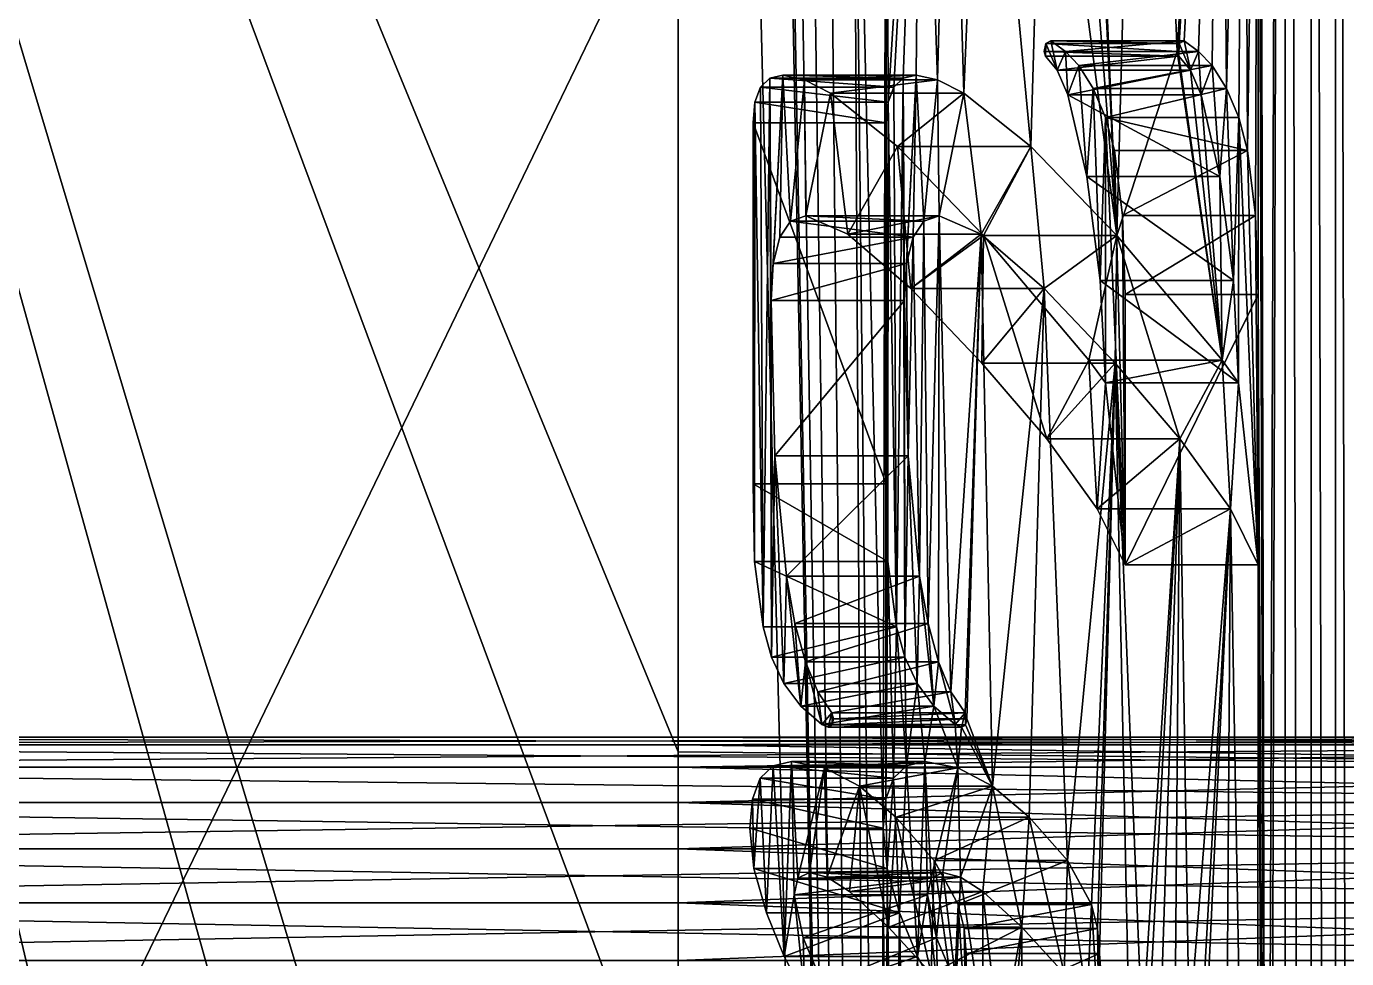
# Model space of a CAD drawing. Extents: x -32 to 32, y 0 to 66.2.
# Drawn here: x -14.38 to -5.51, y 38.14 to 44.4 of the extents above; entities that cross this region are included whole.
import ezdxf

# ---------------------------------------------------------------- set-up
doc = ezdxf.new("R2010")
doc.units = 0
doc.header["$MEASUREMENT"] = 0
doc.layers.add('STL2DXF', color=7, linetype='Continuous')

msp = doc.modelspace()

# ---------------------------------------------------------------- linework, layer by layer
at = {"layer": 'STL2DXF'}
for points in [[(-32, 0, 1), (0, 66.25, 1), (0, 0, 1)], [(0, 66.25, 1), (-32, 0, 1), (-32, 66.25, 1)], [(-21, 0, 20.125), (-10, 6.7224, 20.125), (-21, 66.25, 20.125)], [(-21, 66.25, 20.125), (-10, 6.7224, 20.125), (-10, 9.5276, 20.125)], [(-21, 66.25, 20.125), (-10, 9.5276, 20.125), (-10, 16.7224, 20.125)], [(-21, 66.25, 20.125), (-10, 16.7224, 20.125), (-10, 19.5276, 20.125)], [(-21, 66.25, 20.125), (-10, 19.5276, 20.125), (-10, 26.7224, 20.125)], [(-21, 66.25, 20.125), (-10, 26.7224, 20.125), (-10, 29.5276, 20.125)], [(-21, 66.25, 20.125), (-10, 29.5276, 20.125), (-10, 36.7224, 20.125)], [(-21, 66.25, 20.125), (-10, 36.7224, 20.125), (-10, 39.5276, 20.125)], [(-21, 66.25, 20.125), (-10, 39.5276, 20.125), (-10, 46.7224, 20.125)], [(-10, 0, 37.45), (-8.6315, 12.5972, 40.1869), (-10, 66.25, 37.45)], [(-10, 66.25, 37.45), (-8.6315, 12.5972, 40.1869), (-9.322, 49.4532, 38.8059)], [(-10, 66.25, 37.45), (-10, 48.125, 22.125), (-10, 0, 37.45)], [(-5.926, 66.0216, 45.598), (-6.1057, 54.7332, 45.2386), (-6.051, 30.9763, 45.348)], [(-5.926, 66.0216, 45.598), (-6.051, 30.9763, 45.348), (-6.0306, 30.8452, 45.3889)], [(-5.926, 66.0216, 45.598), (-6.0306, 30.8452, 45.3889), (-5.926, 0.2284, 45.598)], [(-5.926, 66.0216, 45.598), (-5.926, 0.2284, 45.598), (-5.75, 0.4019, 45.95)], [(-5.926, 66.0216, 45.598), (-5.75, 0.4019, 45.95), (-5.75, 65.8481, 45.95)], [(-5.75, 65.8481, 45.95), (-5.75, 0.4019, 45.95), (-5.5869, 0.6199, 46.2763)], [(-5.75, 65.8481, 45.95), (-5.5869, 0.6199, 46.2763), (-5.5869, 65.6301, 46.2763)], [(-5.5869, 65.6301, 46.2763), (-5.5869, 0.6199, 46.2763), (-5.4393, 0.8787, 46.5713)], [(-5.5869, 65.6301, 46.2763), (-5.4393, 0.8787, 46.5713), (-5.4393, 65.3713, 46.5713)], [(-6.1057, 53.7172, 45.2386), (-6.051, 30.9763, 45.348), (-6.1057, 54.7332, 45.2386)], [(-6.1057, 48.5172, 45.2386), (-6.051, 30.9763, 45.348), (-6.1057, 53.7172, 45.2386)], [(-6.8785, 49.6052, 43.6931), (-7.2076, 46.5012, 43.0348), (-7.0556, 42.9937, 43.3389)], [(-6.8785, 49.6052, 43.6931), (-7.0556, 42.9937, 43.3389), (-6.6495, 44.2292, 44.151)], [(-6.6495, 44.2292, 44.151), (-6.3615, 48.9692, 44.727), (-6.8785, 49.6052, 43.6931)], [(-9.322, 49.4532, 38.8059), (-8.6315, 12.5972, 40.1869), (-9.2997, 49.0552, 38.8506)], [(-9.2997, 49.0552, 38.8506), (-8.6315, 12.5972, 40.1869), (-9.2326, 48.6612, 38.9848)], [(-6.3615, 48.9692, 44.727), (-6.6495, 44.2292, 44.151), (-6.6379, 44.2832, 44.1743)], [(-6.3615, 48.9692, 44.727), (-6.6379, 44.2832, 44.1743), (-6.603, 44.3012, 44.244)], [(-6.3615, 48.9692, 44.727), (-6.603, 44.3012, 44.244), (-6.5064, 44.2292, 44.4372)], [(-6.3615, 48.9692, 44.727), (-6.5064, 44.2292, 44.4372), (-6.4152, 44.1352, 44.6197)], [(-6.3615, 48.9692, 44.727), (-6.4152, 44.1352, 44.6197), (-6.3203, 43.9812, 44.8093)], [(-6.3615, 48.9692, 44.727), (-6.3203, 43.9812, 44.8093), (-6.2009, 48.7202, 45.0481)], [(-9.2326, 48.6612, 38.9848), (-8.6315, 12.5972, 40.1869), (-9.1315, 48.3012, 39.1869)], [(-6.2009, 48.7202, 45.0481), (-6.3203, 43.9812, 44.8093), (-6.2363, 43.7852, 44.9775)], [(-6.2009, 48.7202, 45.0481), (-6.2363, 43.7852, 44.9775), (-6.1772, 43.5652, 45.0955)], [(-6.2009, 48.7202, 45.0481), (-6.1772, 43.5652, 45.0955), (-6.1057, 48.5172, 45.2386)], [(-6.1057, 48.5172, 45.2386), (-6.1772, 43.5652, 45.0955), (-6.1236, 43.1272, 45.2029)], [(-6.1057, 48.5172, 45.2386), (-6.1236, 43.1272, 45.2029), (-6.1057, 42.5972, 45.2386)], [(-6.1057, 42.5972, 45.2386), (-6.051, 30.9763, 45.348), (-6.1057, 48.5172, 45.2386)], [(-9.1315, 48.3012, 39.1869), (-8.6315, 12.5972, 40.1869), (-9.0001, 48.0052, 39.4499)], [(-10, 38.125, 22.125), (-10, 0, 37.45), (-10, 48.125, 22.125)], [(-10, 47.7368, 22.0739), (-10, 38.125, 22.125), (-10, 48.125, 22.125)], [(-9.0001, 48.0052, 39.4499), (-8.6315, 12.5972, 40.1869), (-8.8274, 47.7572, 39.7951)], [(-10, 47.375, 21.924), (-10, 38.5132, 22.0739), (-10, 47.7368, 22.0739)], [(-10, 47.7368, 22.0739), (-10, 38.5132, 22.0739), (-10, 38.125, 22.125)], [(-8.8274, 47.7572, 39.7951), (-8.6315, 12.5972, 40.1869), (-8.6387, 30.5732, 40.1726)], [(-8.8274, 47.7572, 39.7951), (-8.6244, 39.0132, 40.2012), (-8.6029, 47.5412, 40.2441)], [(-8.6244, 39.0132, 40.2012), (-8.8274, 47.7572, 39.7951), (-8.6387, 30.5732, 40.1726)], [(-8.6029, 47.5412, 40.2441), (-8.6244, 39.0132, 40.2012), (-8.6069, 39.2092, 40.2361)], [(-8.6029, 47.5412, 40.2441), (-8.6069, 39.2092, 40.2361), (-8.6029, 41.3252, 40.2441)], [(-8.6029, 47.5412, 40.2441), (-8.6029, 41.3252, 40.2441), (-8.6029, 43.7492, 40.2441)], [(-8.6029, 47.5412, 40.2441), (-8.6029, 43.7492, 40.2441), (-8.5904, 43.8892, 40.2692)], [(-8.6029, 47.5412, 40.2441), (-8.5904, 43.8892, 40.2692), (-8.3704, 47.3572, 40.7093)], [(-10, 47.0643, 21.6857), (-10, 38.875, 21.924), (-10, 47.375, 21.924)], [(-10, 47.375, 21.924), (-10, 38.875, 21.924), (-10, 38.5132, 22.0739)], [(-8.3704, 47.3572, 40.7093), (-8.5904, 43.8892, 40.2692), (-8.5528, 43.9892, 40.3443)], [(-8.3704, 47.3572, 40.7093), (-8.5528, 43.9892, 40.3443), (-8.4902, 44.0492, 40.4695)], [(-8.3704, 47.3572, 40.7093), (-8.4902, 44.0492, 40.4695), (-8.4026, 44.0692, 40.6449)], [(-8.3704, 47.3572, 40.7093), (-8.4026, 44.0692, 40.6449), (-8.2586, 44.0393, 40.9329)], [(-8.3704, 47.3572, 40.7093), (-8.2586, 44.0393, 40.9329), (-8.1772, 47.2052, 41.0956)], [(-8.1772, 47.2052, 41.0956), (-8.2586, 44.0393, 40.9329), (-8.0824, 43.9497, 41.2853)], [(-8.1772, 47.2052, 41.0956), (-8.0824, 43.9497, 41.2853), (-7.9554, 47.0292, 41.5393)], [(-10, 46.826, 21.375), (-10, 39.1857, 21.6857), (-10, 47.0643, 21.6857)], [(-10, 47.0643, 21.6857), (-10, 39.1857, 21.6857), (-10, 38.875, 21.924)], [(-7.9554, 47.0292, 41.5393), (-8.0824, 43.9497, 41.2853), (-7.6334, 43.5912, 42.1833)], [(-7.9554, 47.0292, 41.5393), (-7.6334, 43.5912, 42.1833), (-7.5439, 46.6772, 42.3622)], [(-10, 46.6761, 21.0132), (-10, 39.424, 21.375), (-10, 46.826, 21.375)], [(-10, 46.826, 21.375), (-10, 39.424, 21.375), (-10, 39.1857, 21.6857)], [(-10, 39.5739, 20.2368), (-10, 46.7224, 20.125), (-10, 39.5276, 20.125)], [(-10, 46.7224, 20.125), (-10, 39.5739, 20.2368), (-10, 46.6761, 20.2368)], [(-10, 46.6761, 20.2368), (-10, 39.5739, 20.2368), (-10, 39.625, 20.625)], [(-10, 46.6761, 20.2368), (-10, 39.625, 20.625), (-10, 46.625, 20.625)], [(-10, 46.625, 20.625), (-10, 39.5739, 21.0132), (-10, 46.6761, 21.0132)], [(-10, 46.6761, 21.0132), (-10, 39.5739, 21.0132), (-10, 39.424, 21.375)], [(-10, 46.625, 20.625), (-10, 39.625, 20.625), (-10, 39.5739, 21.0132)], [(-7.5439, 46.6772, 42.3622), (-7.6334, 43.5912, 42.1833), (-7.0556, 42.9937, 43.3389)], [(-7.5439, 46.6772, 42.3622), (-7.0556, 42.9937, 43.3389), (-7.3257, 46.4232, 42.7986)], [(-7.2076, 46.1732, 43.0348), (-7.0556, 42.9937, 43.3389), (-7.2076, 46.5012, 43.0348)], [(-7.3257, 46.4232, 42.7986), (-7.0556, 42.9937, 43.3389), (-7.2076, 46.1732, 43.0348)], [(-7.5323, 44.2832, 44.6215), (-6.6495, 44.2292, 44.151), (-7.5439, 44.2292, 44.5982)], [(-7.5332, 44.1972, 44.6197), (-7.5323, 44.2832, 44.6215), (-7.5439, 44.2292, 44.5982)], [(-7.5439, 44.2292, 44.5982), (-6.6388, 44.1972, 44.1725), (-7.5332, 44.1972, 44.6197)], [(-6.6388, 44.1972, 44.1725), (-7.5439, 44.2292, 44.5982), (-6.6495, 44.2292, 44.151)], [(-7.5323, 44.2832, 44.6215), (-7.5332, 44.1972, 44.6197), (-7.4556, 44.1047, 44.7749)], [(-7.5323, 44.2832, 44.6215), (-7.4556, 44.1047, 44.7749), (-7.4974, 44.3012, 44.6912)], [(-7.4974, 44.3012, 44.6912), (-6.6379, 44.2832, 44.1743), (-7.5323, 44.2832, 44.6215)], [(-6.6495, 44.2292, 44.151), (-7.5323, 44.2832, 44.6215), (-6.6379, 44.2832, 44.1743)], [(-7.4974, 44.3012, 44.6912), (-7.4556, 44.1047, 44.7749), (-7.4008, 44.2292, 44.8844)], [(-6.6379, 44.2832, 44.1743), (-7.4974, 44.3012, 44.6912), (-6.603, 44.3012, 44.244)], [(-7.4008, 44.2292, 44.8844), (-6.603, 44.3012, 44.244), (-7.4974, 44.3012, 44.6912)], [(-7.4008, 44.2292, 44.8844), (-7.4556, 44.1047, 44.7749), (-7.3838, 43.9392, 44.9184)], [(-6.603, 44.3012, 44.244), (-7.4008, 44.2292, 44.8844), (-6.5064, 44.2292, 44.4372)], [(-7.4008, 44.2292, 44.8844), (-7.3838, 43.9392, 44.9184), (-7.3096, 44.1352, 45.0669)], [(-7.3096, 44.1352, 45.0669), (-6.5064, 44.2292, 44.4372), (-7.4008, 44.2292, 44.8844)], [(-6.5064, 44.2292, 44.4372), (-7.3096, 44.1352, 45.0669), (-6.4152, 44.1352, 44.6197)], [(-6.6495, 44.2292, 44.151), (-7.0556, 42.9937, 43.3389), (-6.349, 42.1572, 44.7521)], [(-6.6388, 44.1972, 44.1725), (-6.6379, 44.2832, 44.1743), (-6.6495, 44.2292, 44.151)], [(-6.6495, 44.2292, 44.151), (-6.349, 42.1572, 44.7521), (-6.6388, 44.1972, 44.1725)], [(-6.6379, 44.2832, 44.1743), (-6.6388, 44.1972, 44.1725), (-6.5612, 44.1047, 44.3277)], [(-6.6379, 44.2832, 44.1743), (-6.5612, 44.1047, 44.3277), (-6.603, 44.3012, 44.244)], [(-6.603, 44.3012, 44.244), (-6.5612, 44.1047, 44.3277), (-6.5064, 44.2292, 44.4372)], [(-6.5064, 44.2292, 44.4372), (-6.5612, 44.1047, 44.3277), (-6.4894, 43.9392, 44.4712)], [(-6.5064, 44.2292, 44.4372), (-6.4894, 43.9392, 44.4712), (-6.4152, 44.1352, 44.6197)], [(-6.6388, 44.1972, 44.1725), (-7.4556, 44.1047, 44.7749), (-7.5332, 44.1972, 44.6197)], [(-7.4556, 44.1047, 44.7749), (-6.6388, 44.1972, 44.1725), (-6.5612, 44.1047, 44.3277)], [(-7.3096, 44.1352, 45.0669), (-7.3838, 43.9392, 44.9184), (-7.2577, 43.3892, 45.1707)], [(-7.2148, 43.9812, 45.2565), (-6.4152, 44.1352, 44.6197), (-7.3096, 44.1352, 45.0669)], [(-7.3096, 44.1352, 45.0669), (-7.2577, 43.3892, 45.1707), (-7.2148, 43.9812, 45.2565)], [(-6.4152, 44.1352, 44.6197), (-7.2148, 43.9812, 45.2565), (-6.3203, 43.9812, 44.8093)], [(-6.6388, 44.1972, 44.1725), (-6.349, 42.1572, 44.7521), (-6.5612, 44.1047, 44.3277)], [(-6.4152, 44.1352, 44.6197), (-6.4894, 43.9392, 44.4712), (-6.3633, 43.3892, 44.7234)], [(-6.4152, 44.1352, 44.6197), (-6.3633, 43.3892, 44.7234), (-6.3203, 43.9812, 44.8093)], [(-9.3847, 44.0492, 40.9168), (-8.5528, 43.9892, 40.3443), (-9.4473, 43.9892, 40.7915)], [(-9.4473, 43.9892, 40.7915), (-9.4294, 40.3652, 40.8273), (-9.3847, 44.0492, 40.9168)], [(-9.3847, 44.0492, 40.9168), (-9.4294, 40.3652, 40.8273), (-9.3739, 40.1622, 40.9382)], [(-9.297, 44.0692, 41.0921), (-8.4902, 44.0492, 40.4695), (-9.3847, 44.0492, 40.9168)], [(-9.3757, 42.5572, 40.9346), (-9.297, 44.0692, 41.0921), (-9.3847, 44.0492, 40.9168)], [(-8.5528, 43.9892, 40.3443), (-9.3847, 44.0492, 40.9168), (-8.4902, 44.0492, 40.4695)], [(-9.3847, 44.0492, 40.9168), (-9.3739, 40.1622, 40.9382), (-9.3757, 42.5572, 40.9346)], [(-9.297, 44.0692, 41.0921), (-9.3757, 42.5572, 40.9346), (-9.3612, 42.8057, 40.9637)], [(-9.297, 44.0692, 41.0921), (-9.3612, 42.8057, 40.9637), (-9.3176, 42.9832, 41.0509)], [(-9.297, 44.0692, 41.0921), (-9.3176, 42.9832, 41.0509), (-9.2449, 43.0897, 41.1963)], [(-8.4902, 44.0492, 40.4695), (-9.297, 44.0692, 41.0921), (-8.4026, 44.0692, 40.6449)], [(-9.153, 44.0393, 41.3801), (-8.4026, 44.0692, 40.6449), (-9.297, 44.0692, 41.0921)], [(-9.297, 44.0692, 41.0921), (-9.2449, 43.0897, 41.1963), (-9.153, 44.0393, 41.3801)], [(-8.4026, 44.0692, 40.6449), (-9.153, 44.0393, 41.3801), (-8.2586, 44.0393, 40.9329)], [(-8.5528, 43.9892, 40.3443), (-8.5349, 40.3652, 40.3801), (-8.4902, 44.0492, 40.4695)], [(-8.4902, 44.0492, 40.4695), (-8.5349, 40.3652, 40.3801), (-8.4795, 40.1622, 40.491)], [(-8.4813, 42.5572, 40.4874), (-8.4026, 44.0692, 40.6449), (-8.4902, 44.0492, 40.4695)], [(-8.4902, 44.0492, 40.4695), (-8.4795, 40.1622, 40.491), (-8.4813, 42.5572, 40.4874)], [(-8.4026, 44.0692, 40.6449), (-8.4813, 42.5572, 40.4874), (-8.4667, 42.8057, 40.5165)], [(-8.4026, 44.0692, 40.6449), (-8.4667, 42.8057, 40.5165), (-8.4231, 42.9832, 40.6037)], [(-8.4026, 44.0692, 40.6449), (-8.4231, 42.9832, 40.6037), (-8.3505, 43.0897, 40.7491)], [(-8.4026, 44.0692, 40.6449), (-8.3505, 43.0897, 40.7491), (-8.2586, 44.0393, 40.9329)], [(-6.5612, 44.1047, 44.3277), (-7.3838, 43.9392, 44.9184), (-7.4556, 44.1047, 44.7749)], [(-7.3838, 43.9392, 44.9184), (-6.5612, 44.1047, 44.3277), (-6.4894, 43.9392, 44.4712)], [(-6.5612, 44.1047, 44.3277), (-6.349, 42.1572, 44.7521), (-6.4894, 43.9392, 44.4712)], [(-9.4473, 43.9892, 40.7915), (-8.5904, 43.8892, 40.2692), (-9.4848, 43.8892, 40.7164)], [(-9.4848, 43.8892, 40.7164), (-9.4294, 40.3652, 40.8273), (-9.4473, 43.9892, 40.7915)], [(-8.5904, 43.8892, 40.2692), (-9.4473, 43.9892, 40.7915), (-8.5528, 43.9892, 40.3443)], [(-9.153, 44.0393, 41.3801), (-9.2449, 43.0897, 41.1963), (-9.1432, 43.1252, 41.3997)], [(-8.9768, 43.9497, 41.7325), (-8.2586, 44.0393, 40.9329), (-9.153, 44.0393, 41.3801)], [(-9.153, 44.0393, 41.3801), (-9.1432, 43.1252, 41.3997), (-8.9768, 43.9497, 41.7325)], [(-8.2586, 44.0393, 40.9329), (-8.9768, 43.9497, 41.7325), (-8.0824, 43.9497, 41.2853)], [(-8.5904, 43.8892, 40.2692), (-8.5349, 40.3652, 40.3801), (-8.5528, 43.9892, 40.3443)], [(-8.2586, 44.0393, 40.9329), (-8.3505, 43.0897, 40.7491), (-8.2487, 43.1252, 40.9525)], [(-8.2586, 44.0393, 40.9329), (-8.2487, 43.1252, 40.9525), (-8.0824, 43.9497, 41.2853)], [(-7.2148, 43.9812, 45.2565), (-7.2577, 43.3892, 45.1707), (-7.1674, 42.6912, 45.3513)], [(-7.1307, 43.7852, 45.4247), (-6.3203, 43.9812, 44.8093), (-7.2148, 43.9812, 45.2565)], [(-7.2148, 43.9812, 45.2565), (-7.1674, 42.6912, 45.3513), (-7.1307, 43.7852, 45.4247)], [(-6.3203, 43.9812, 44.8093), (-7.1307, 43.7852, 45.4247), (-6.2363, 43.7852, 44.9775)], [(-6.3203, 43.9812, 44.8093), (-6.3633, 43.3892, 44.7234), (-6.2729, 42.6912, 44.9041)], [(-6.3203, 43.9812, 44.8093), (-6.2729, 42.6912, 44.9041), (-6.2363, 43.7852, 44.9775)], [(-9.4848, 43.8892, 40.7164), (-8.6029, 43.7492, 40.2441), (-9.4974, 43.7492, 40.6914)], [(-9.4974, 43.7492, 40.6914), (-9.4866, 40.8052, 40.7128), (-9.4848, 43.8892, 40.7164)], [(-9.4848, 43.8892, 40.7164), (-9.4866, 40.8052, 40.7128), (-9.4294, 40.3652, 40.8273)], [(-8.6029, 43.7492, 40.2441), (-9.4848, 43.8892, 40.7164), (-8.5904, 43.8892, 40.2692)], [(-8.9768, 43.9497, 41.7325), (-9.1432, 43.1252, 41.3997), (-8.8614, 43.0032, 41.9632)], [(-8.5278, 43.5912, 42.6305), (-8.0824, 43.9497, 41.2853), (-8.9768, 43.9497, 41.7325)], [(-8.9768, 43.9497, 41.7325), (-8.8614, 43.0032, 41.9632), (-8.5278, 43.5912, 42.6305)], [(-8.6029, 43.7492, 40.2441), (-8.5922, 40.8052, 40.2656), (-8.5904, 43.8892, 40.2692)], [(-8.5904, 43.8892, 40.2692), (-8.5922, 40.8052, 40.2656), (-8.5349, 40.3652, 40.3801)], [(-8.0824, 43.9497, 41.2853), (-8.5278, 43.5912, 42.6305), (-7.6334, 43.5912, 42.1833)], [(-8.0824, 43.9497, 41.2853), (-8.2487, 43.1252, 40.9525), (-7.967, 43.0032, 41.516)], [(-8.0824, 43.9497, 41.2853), (-7.967, 43.0032, 41.516), (-7.6334, 43.5912, 42.1833)], [(-7.3838, 43.9392, 44.9184), (-6.3633, 43.3892, 44.7234), (-7.2577, 43.3892, 45.1707)], [(-6.3633, 43.3892, 44.7234), (-7.3838, 43.9392, 44.9184), (-6.4894, 43.9392, 44.4712)], [(-6.4894, 43.9392, 44.4712), (-6.349, 42.1572, 44.7521), (-6.3633, 43.3892, 44.7234)], [(-7.1307, 43.7852, 45.4247), (-7.1674, 42.6912, 45.3513), (-7.1325, 42.0052, 45.4211)], [(-7.1325, 42.0052, 45.4211), (-7.0001, 40.7812, 45.6858), (-7.1307, 43.7852, 45.4247)], [(-6.1772, 43.5652, 45.0955), (-7.1307, 43.7852, 45.4247), (-7.0717, 43.5652, 45.5427)], [(-7.1307, 43.7852, 45.4247), (-6.1772, 43.5652, 45.0955), (-6.2363, 43.7852, 44.9775)], [(-7.1307, 43.7852, 45.4247), (-7.0001, 40.7812, 45.6858), (-7.0717, 43.5652, 45.5427)], [(-6.2363, 43.7852, 44.9775), (-6.2729, 42.6912, 44.9041), (-6.2381, 42.0052, 44.9739)], [(-6.2381, 42.0052, 44.9739), (-6.1057, 40.7812, 45.2386), (-6.2363, 43.7852, 44.9775)], [(-6.2363, 43.7852, 44.9775), (-6.1057, 40.7812, 45.2386), (-6.1772, 43.5652, 45.0955)], [(-9.4974, 43.7492, 40.6914), (-8.6029, 41.3252, 40.2441), (-9.4974, 41.3252, 40.6914)], [(-8.6029, 41.3252, 40.2441), (-9.4974, 43.7492, 40.6914), (-8.6029, 43.7492, 40.2441)], [(-9.4866, 40.8052, 40.7128), (-9.4974, 43.7492, 40.6914), (-9.4974, 41.3252, 40.6914)], [(-8.5922, 40.8052, 40.2656), (-8.6029, 43.7492, 40.2441), (-8.6029, 41.3252, 40.2441)], [(-8.5278, 43.5912, 42.6305), (-8.8614, 43.0032, 41.9632), (-8.4384, 42.6372, 42.8094)], [(-7.95, 42.9937, 43.7861), (-7.6334, 43.5912, 42.1833), (-8.5278, 43.5912, 42.6305)], [(-8.5278, 43.5912, 42.6305), (-8.4384, 42.6372, 42.8094), (-7.95, 42.9937, 43.7861)], [(-7.6334, 43.5912, 42.1833), (-7.967, 43.0032, 41.516), (-7.5439, 42.6372, 42.3622)], [(-7.6334, 43.5912, 42.1833), (-7.95, 42.9937, 43.7861), (-7.0556, 42.9937, 43.3389)], [(-7.6334, 43.5912, 42.1833), (-7.5439, 42.6372, 42.3622), (-7.0556, 42.9937, 43.3389)], [(-7.018, 43.1272, 45.6501), (-6.1772, 43.5652, 45.0955), (-7.0717, 43.5652, 45.5427)], [(-7.0717, 43.5652, 45.5427), (-7.0001, 40.7812, 45.6858), (-7.018, 43.1272, 45.6501)], [(-6.1772, 43.5652, 45.0955), (-7.018, 43.1272, 45.6501), (-6.1236, 43.1272, 45.2029)], [(-6.1772, 43.5652, 45.0955), (-6.1057, 40.7812, 45.2386), (-6.1236, 43.1272, 45.2029)], [(-7.2577, 43.3892, 45.1707), (-6.2729, 42.6912, 44.9041), (-7.1674, 42.6912, 45.3513)], [(-6.2729, 42.6912, 44.9041), (-7.2577, 43.3892, 45.1707), (-6.3633, 43.3892, 44.7234)], [(-6.3633, 43.3892, 44.7234), (-6.349, 42.1572, 44.7521), (-6.2729, 42.6912, 44.9041)], [(-8.4231, 42.9832, 40.6037), (-9.2449, 43.0897, 41.1963), (-9.3176, 42.9832, 41.0509)], [(-8.3505, 43.0897, 40.7491), (-9.1432, 43.1252, 41.3997), (-9.2449, 43.0897, 41.1963)], [(-9.2449, 43.0897, 41.1963), (-8.4231, 42.9832, 40.6037), (-8.3505, 43.0897, 40.7491)], [(-9.1432, 43.1252, 41.3997), (-8.3505, 43.0897, 40.7491), (-8.2487, 43.1252, 40.9525)], [(-8.2487, 43.1252, 40.9525), (-8.8614, 43.0032, 41.9632), (-9.1432, 43.1252, 41.3997)], [(-8.8614, 43.0032, 41.9632), (-8.2487, 43.1252, 40.9525), (-7.967, 43.0032, 41.516)], [(-8.4231, 42.9832, 40.6037), (-8.3793, 40.7052, 40.6914), (-8.3505, 43.0897, 40.7491)], [(-8.3505, 43.0897, 40.7491), (-8.3793, 40.7052, 40.6914), (-8.322, 40.3884, 40.8061)], [(-8.3505, 43.0897, 40.7491), (-8.322, 40.3884, 40.8061), (-8.2487, 43.1252, 40.9525)], [(-8.2487, 43.1252, 40.9525), (-8.322, 40.3884, 40.8061), (-8.2519, 40.1302, 40.9463)], [(-8.2487, 43.1252, 40.9525), (-8.2519, 40.1302, 40.9463), (-8.169, 39.9304, 41.112)], [(-8.2487, 43.1252, 40.9525), (-8.169, 39.9304, 41.112), (-7.967, 43.0032, 41.516)], [(-7.0001, 42.5972, 45.6858), (-6.1236, 43.1272, 45.2029), (-7.018, 43.1272, 45.6501)], [(-7.018, 43.1272, 45.6501), (-7.0001, 40.7812, 45.6858), (-7.0001, 42.5972, 45.6858)], [(-6.1236, 43.1272, 45.2029), (-7.0001, 42.5972, 45.6858), (-6.1057, 42.5972, 45.2386)], [(-6.1236, 43.1272, 45.2029), (-6.1057, 40.7812, 45.2386), (-6.1057, 42.5972, 45.2386)], [(-8.4231, 42.9832, 40.6037), (-9.3612, 42.8057, 40.9637), (-8.4667, 42.8057, 40.5165)], [(-9.3612, 42.8057, 40.9637), (-8.4231, 42.9832, 40.6037), (-9.3176, 42.9832, 41.0509)], [(-7.967, 43.0032, 41.516), (-8.4384, 42.6372, 42.8094), (-8.8614, 43.0032, 41.9632)], [(-8.4667, 42.8057, 40.5165), (-8.4558, 41.5142, 40.5384), (-8.4231, 42.9832, 40.6037)], [(-8.4231, 42.9832, 40.6037), (-8.4558, 41.5142, 40.5384), (-8.3793, 40.7052, 40.6914)], [(-8.4384, 42.6372, 42.8094), (-7.967, 43.0032, 41.516), (-7.5439, 42.6372, 42.3622)], [(-7.95, 42.9937, 43.7861), (-8.4384, 42.6372, 42.8094), (-7.9616, 42.1372, 43.7628)], [(-7.967, 43.0032, 41.516), (-8.169, 39.9304, 41.112), (-8.0734, 39.7892, 41.3032)], [(-7.967, 43.0032, 41.516), (-8.0734, 39.7892, 41.3032), (-8.0627, 39.7492, 41.3246)], [(-8.0627, 39.7492, 41.3246), (-7.8892, 39.2952, 41.6717), (-7.967, 43.0032, 41.516)], [(-7.967, 43.0032, 41.516), (-7.8892, 39.2952, 41.6717), (-7.5439, 42.6372, 42.3622)], [(-7.95, 42.9937, 43.7861), (-7.9616, 42.1372, 43.7628), (-7.526, 41.6292, 44.634)], [(-7.2434, 42.1572, 45.1993), (-7.0556, 42.9937, 43.3389), (-7.95, 42.9937, 43.7861)], [(-7.95, 42.9937, 43.7861), (-7.526, 41.6292, 44.634), (-7.2434, 42.1572, 45.1993)], [(-7.0556, 42.9937, 43.3389), (-7.5439, 42.6372, 42.3622), (-7.0672, 42.1372, 43.3156)], [(-7.0556, 42.9937, 43.3389), (-7.2434, 42.1572, 45.1993), (-6.349, 42.1572, 44.7521)], [(-7.0556, 42.9937, 43.3389), (-7.0672, 42.1372, 43.3156), (-6.6316, 41.6292, 44.1868)], [(-7.0556, 42.9937, 43.3389), (-6.6316, 41.6292, 44.1868), (-6.349, 42.1572, 44.7521)], [(-8.4667, 42.8057, 40.5165), (-9.3757, 42.5572, 40.9346), (-8.4813, 42.5572, 40.4874)], [(-9.3757, 42.5572, 40.9346), (-8.4667, 42.8057, 40.5165), (-9.3612, 42.8057, 40.9637)], [(-8.4558, 41.5142, 40.5384), (-8.4667, 42.8057, 40.5165), (-8.4813, 42.5572, 40.4874)], [(-7.5439, 42.6372, 42.3622), (-7.9616, 42.1372, 43.7628), (-8.4384, 42.6372, 42.8094)], [(-7.9616, 42.1372, 43.7628), (-7.5439, 42.6372, 42.3622), (-7.0672, 42.1372, 43.3156)], [(-7.5439, 42.6372, 42.3622), (-7.8892, 39.2952, 41.6717), (-7.6437, 39.0877, 42.1627)], [(-7.5439, 42.6372, 42.3622), (-7.6437, 39.0877, 42.1627), (-7.3865, 38.7972, 42.677)], [(-7.5439, 42.6372, 42.3622), (-7.3865, 38.7972, 42.677), (-7.0672, 42.1372, 43.3156)], [(-7.1674, 42.6912, 45.3513), (-6.2381, 42.0052, 44.9739), (-7.1325, 42.0052, 45.4211)], [(-6.2381, 42.0052, 44.9739), (-7.1674, 42.6912, 45.3513), (-6.2729, 42.6912, 44.9041)], [(-6.2729, 42.6912, 44.9041), (-6.349, 42.1572, 44.7521), (-6.2381, 42.0052, 44.9739)], [(-9.3757, 42.5572, 40.9346), (-9.3739, 40.1622, 40.9382), (-9.3502, 41.5142, 40.9856)], [(-9.3502, 41.5142, 40.9856), (-8.4813, 42.5572, 40.4874), (-9.3757, 42.5572, 40.9346)], [(-8.4813, 42.5572, 40.4874), (-9.3502, 41.5142, 40.9856), (-8.4558, 41.5142, 40.5384)], [(-8.4813, 42.5572, 40.4874), (-8.4795, 40.1622, 40.491), (-8.4558, 41.5142, 40.5384)], [(-6.1057, 42.5972, 45.2386), (-7.0001, 40.7812, 45.6858), (-6.1057, 40.7812, 45.2386)], [(-7.0001, 40.7812, 45.6858), (-6.1057, 42.5972, 45.2386), (-7.0001, 42.5972, 45.6858)], [(-6.1057, 40.7812, 45.2386), (-6.051, 30.9763, 45.348), (-6.1057, 42.5972, 45.2386)], [(-7.0672, 42.1372, 43.3156), (-7.526, 41.6292, 44.634), (-7.9616, 42.1372, 43.7628)], [(-7.2434, 42.1572, 45.1993), (-7.526, 41.6292, 44.634), (-7.187, 41.1572, 45.312)], [(-7.526, 41.6292, 44.634), (-7.0672, 42.1372, 43.3156), (-6.6316, 41.6292, 44.1868)], [(-7.0672, 42.1372, 43.3156), (-7.3865, 38.7972, 42.677), (-7.2255, 38.5012, 42.999)], [(-7.1325, 42.0052, 45.4211), (-6.349, 42.1572, 44.7521), (-7.2434, 42.1572, 45.1993)], [(-7.2434, 42.1572, 45.1993), (-7.187, 41.1572, 45.312), (-7.1325, 42.0052, 45.4211)], [(-7.0672, 42.1372, 43.3156), (-7.2255, 38.5012, 42.999), (-7.1853, 38.3412, 43.0795)], [(-7.0672, 42.1372, 43.3156), (-7.1853, 38.3412, 43.0795), (-7.1718, 38.1732, 43.1063)], [(-7.1718, 38.1732, 43.1063), (-6.9046, 34.4282, 43.6407), (-7.0672, 42.1372, 43.3156)], [(-6.349, 42.1572, 44.7521), (-7.1325, 42.0052, 45.4211), (-6.2381, 42.0052, 44.9739)], [(-7.0672, 42.1372, 43.3156), (-6.9046, 34.4282, 43.6407), (-6.8856, 37.6372, 43.6787)], [(-7.0672, 42.1372, 43.3156), (-6.8856, 37.6372, 43.6787), (-6.6316, 41.6292, 44.1868)], [(-6.349, 42.1572, 44.7521), (-6.6316, 41.6292, 44.1868), (-6.2926, 41.1572, 44.8648)], [(-6.349, 42.1572, 44.7521), (-6.2926, 41.1572, 44.8648), (-6.2381, 42.0052, 44.9739)], [(-7.1325, 42.0052, 45.4211), (-7.187, 41.1572, 45.312), (-7.0001, 40.7812, 45.6858)], [(-6.2381, 42.0052, 44.9739), (-6.2926, 41.1572, 44.8648), (-6.1057, 40.7812, 45.2386)], [(-6.6316, 41.6292, 44.1868), (-7.187, 41.1572, 45.312), (-7.526, 41.6292, 44.634)], [(-7.187, 41.1572, 45.312), (-6.6316, 41.6292, 44.1868), (-6.2926, 41.1572, 44.8648)], [(-6.6316, 41.6292, 44.1868), (-6.8856, 37.6372, 43.6787), (-6.8355, 37.7932, 43.7789)], [(-6.6316, 41.6292, 44.1868), (-6.8355, 37.7932, 43.7789), (-6.7568, 37.8452, 43.9363)], [(-6.6316, 41.6292, 44.1868), (-6.7568, 37.8452, 43.9363), (-6.6638, 37.7972, 44.1224)], [(-6.6316, 41.6292, 44.1868), (-6.6638, 37.7972, 44.1224), (-6.5708, 37.6532, 44.3084)], [(-6.6316, 41.6292, 44.1868), (-6.5708, 37.6532, 44.3084), (-6.2926, 41.1572, 44.8648)], [(-9.3502, 41.5142, 40.9856), (-9.3739, 40.1622, 40.9382), (-9.2898, 39.9852, 41.1064)], [(-9.3502, 41.5142, 40.9856), (-9.2898, 39.9852, 41.1064), (-9.2737, 40.7052, 41.1386)], [(-9.2737, 40.7052, 41.1386), (-8.4558, 41.5142, 40.5384), (-9.3502, 41.5142, 40.9856)], [(-8.4558, 41.5142, 40.5384), (-9.2737, 40.7052, 41.1386), (-8.3793, 40.7052, 40.6914)], [(-8.4558, 41.5142, 40.5384), (-8.4795, 40.1622, 40.491), (-8.3954, 39.9852, 40.6592)], [(-8.4558, 41.5142, 40.5384), (-8.3954, 39.9852, 40.6592), (-8.3793, 40.7052, 40.6914)], [(-9.4974, 41.3252, 40.6914), (-8.5922, 40.8052, 40.2656), (-9.4866, 40.8052, 40.7128)], [(-8.5922, 40.8052, 40.2656), (-9.4974, 41.3252, 40.6914), (-8.6029, 41.3252, 40.2441)], [(-8.6069, 39.2092, 40.2361), (-8.5922, 40.8052, 40.2656), (-8.6029, 41.3252, 40.2441)], [(-6.2926, 41.1572, 44.8648), (-7.0001, 40.7812, 45.6858), (-7.187, 41.1572, 45.312)], [(-7.0001, 40.7812, 45.6858), (-6.2926, 41.1572, 44.8648), (-6.1057, 40.7812, 45.2386)], [(-6.2926, 41.1572, 44.8648), (-6.5708, 37.6532, 44.3084), (-6.4983, 37.4652, 44.4533)], [(-6.2926, 41.1572, 44.8648), (-6.4983, 37.4652, 44.4533), (-6.4742, 37.2852, 44.5016)], [(-6.2926, 41.1572, 44.8648), (-6.4742, 37.2852, 44.5016), (-6.3579, 31.4792, 44.7342)], [(-6.2926, 41.1572, 44.8648), (-6.3579, 31.4792, 44.7342), (-6.1124, 31.1257, 45.2252)], [(-6.2926, 41.1572, 44.8648), (-6.1124, 31.1257, 45.2252), (-6.1057, 40.7812, 45.2386)], [(-9.4866, 40.8052, 40.7128), (-8.5349, 40.3652, 40.3801), (-9.4294, 40.3652, 40.8273)], [(-8.5349, 40.3652, 40.3801), (-9.4866, 40.8052, 40.7128), (-8.5922, 40.8052, 40.2656)], [(-8.5922, 40.8052, 40.2656), (-8.6069, 39.2092, 40.2361), (-8.5546, 39.3492, 40.3407)], [(-8.5922, 40.8052, 40.2656), (-8.5546, 39.3492, 40.3407), (-8.5349, 40.3652, 40.3801)], [(-6.1057, 40.7812, 45.2386), (-6.1124, 31.1257, 45.2252), (-6.051, 30.9763, 45.348)], [(-9.2737, 40.7052, 41.1386), (-9.2898, 39.9852, 41.1064), (-9.1771, 39.8342, 41.3318)], [(-9.2164, 40.3884, 41.2533), (-8.3793, 40.7052, 40.6914), (-9.2737, 40.7052, 41.1386)], [(-9.2737, 40.7052, 41.1386), (-9.1771, 39.8342, 41.3318), (-9.2164, 40.3884, 41.2533)], [(-8.3793, 40.7052, 40.6914), (-9.2164, 40.3884, 41.2533), (-8.322, 40.3884, 40.8061)], [(-8.3793, 40.7052, 40.6914), (-8.3954, 39.9852, 40.6592), (-8.2827, 39.8342, 40.8846)], [(-8.3793, 40.7052, 40.6914), (-8.2827, 39.8342, 40.8846), (-8.322, 40.3884, 40.8061)], [(-8.5349, 40.3652, 40.3801), (-9.3739, 40.1622, 40.9382), (-9.4294, 40.3652, 40.8273)], [(-9.3739, 40.1622, 40.9382), (-8.5349, 40.3652, 40.3801), (-8.4795, 40.1622, 40.491)], [(-9.1463, 40.1302, 41.3935), (-8.322, 40.3884, 40.8061), (-9.2164, 40.3884, 41.2533)], [(-9.2164, 40.3884, 41.2533), (-9.1771, 39.8342, 41.3318), (-9.1463, 40.1302, 41.3935)], [(-8.322, 40.3884, 40.8061), (-9.1463, 40.1302, 41.3935), (-8.2519, 40.1302, 40.9463)], [(-8.5349, 40.3652, 40.3801), (-8.5546, 39.3492, 40.3407), (-8.4674, 39.4332, 40.5152)], [(-8.5349, 40.3652, 40.3801), (-8.4674, 39.4332, 40.5152), (-8.4795, 40.1622, 40.491)], [(-8.322, 40.3884, 40.8061), (-8.2827, 39.8342, 40.8846), (-8.2519, 40.1302, 40.9463)], [(-8.4795, 40.1622, 40.491), (-9.2898, 39.9852, 41.1064), (-9.3739, 40.1622, 40.9382)], [(-9.2898, 39.9852, 41.1064), (-8.4795, 40.1622, 40.491), (-8.3954, 39.9852, 40.6592)], [(-8.4795, 40.1622, 40.491), (-8.4674, 39.4332, 40.5152), (-8.3954, 39.9852, 40.6592)], [(-9.1463, 40.1302, 41.3935), (-9.1771, 39.8342, 41.3318), (-9.0358, 39.7092, 41.6144)], [(-9.0634, 39.9304, 41.5592), (-8.2519, 40.1302, 40.9463), (-9.1463, 40.1302, 41.3935)], [(-9.1463, 40.1302, 41.3935), (-9.0358, 39.7092, 41.6144), (-9.0634, 39.9304, 41.5592)], [(-8.2519, 40.1302, 40.9463), (-9.0634, 39.9304, 41.5592), (-8.169, 39.9304, 41.112)], [(-8.2519, 40.1302, 40.9463), (-8.2827, 39.8342, 40.8846), (-8.1414, 39.7092, 41.1672)], [(-8.2519, 40.1302, 40.9463), (-8.1414, 39.7092, 41.1672), (-8.169, 39.9304, 41.112)], [(-8.3954, 39.9852, 40.6592), (-9.1771, 39.8342, 41.3318), (-9.2898, 39.9852, 41.1064)], [(-9.1771, 39.8342, 41.3318), (-8.3954, 39.9852, 40.6592), (-8.2827, 39.8342, 40.8846)], [(-8.3954, 39.9852, 40.6592), (-8.4674, 39.4332, 40.5152), (-8.3453, 39.4612, 40.7593)], [(-8.3954, 39.9852, 40.6592), (-8.3453, 39.4612, 40.7593), (-8.2827, 39.8342, 40.8846)], [(-8.9679, 39.7892, 41.7504), (-8.169, 39.9304, 41.112), (-9.0634, 39.9304, 41.5592)], [(-9.0634, 39.9304, 41.5592), (-9.0358, 39.7092, 41.6144), (-8.9679, 39.7892, 41.7504)], [(-8.169, 39.9304, 41.112), (-8.9679, 39.7892, 41.7504), (-8.0734, 39.7892, 41.3032)], [(-8.169, 39.9304, 41.112), (-8.1414, 39.7092, 41.1672), (-8.0734, 39.7892, 41.3032)], [(-8.2827, 39.8342, 40.8846), (-9.0358, 39.7092, 41.6144), (-9.1771, 39.8342, 41.3318)], [(-9.0358, 39.7092, 41.6144), (-8.2827, 39.8342, 40.8846), (-8.1414, 39.7092, 41.1672)], [(-8.2827, 39.8342, 40.8846), (-8.3453, 39.4612, 40.7593), (-8.1231, 39.4197, 41.2039)], [(-8.2827, 39.8342, 40.8846), (-8.1231, 39.4197, 41.2039), (-8.1414, 39.7092, 41.1672)], [(-8.9679, 39.7892, 41.7504), (-9.0358, 39.7092, 41.6144), (-8.9929, 39.6932, 41.7003)], [(-8.1414, 39.7092, 41.1672), (-8.9929, 39.6932, 41.7003), (-9.0358, 39.7092, 41.6144)], [(-8.9679, 39.7892, 41.7504), (-8.9929, 39.6932, 41.7003), (-8.9661, 39.7072, 41.7539)], [(-8.9929, 39.6932, 41.7003), (-8.1414, 39.7092, 41.1672), (-8.0985, 39.6932, 41.2531)], [(-8.0985, 39.6932, 41.2531), (-8.9661, 39.7072, 41.7539), (-8.9929, 39.6932, 41.7003)], [(-8.9571, 39.7492, 41.7718), (-8.0734, 39.7892, 41.3032), (-8.9679, 39.7892, 41.7504)], [(-8.9679, 39.7892, 41.7504), (-8.9661, 39.7072, 41.7539), (-8.9571, 39.7492, 41.7718)], [(-8.0627, 39.7492, 41.3246), (-8.9661, 39.7072, 41.7539), (-8.0716, 39.7072, 41.3067)], [(-8.9661, 39.7072, 41.7539), (-8.0627, 39.7492, 41.3246), (-8.9571, 39.7492, 41.7718)], [(-8.9661, 39.7072, 41.7539), (-8.0985, 39.6932, 41.2531), (-8.0716, 39.7072, 41.3067)], [(-8.0734, 39.7892, 41.3032), (-8.9571, 39.7492, 41.7718), (-8.0627, 39.7492, 41.3246)], [(-8.0734, 39.7892, 41.3032), (-8.1414, 39.7092, 41.1672), (-8.0985, 39.6932, 41.2531)], [(-8.1414, 39.7092, 41.1672), (-8.1231, 39.4197, 41.2039), (-8.0985, 39.6932, 41.2531)], [(-8.0734, 39.7892, 41.3032), (-8.0985, 39.6932, 41.2531), (-8.0716, 39.7072, 41.3067)], [(-8.0985, 39.6932, 41.2531), (-7.8892, 39.2952, 41.6717), (-8.0716, 39.7072, 41.3067)], [(-8.0734, 39.7892, 41.3032), (-8.0716, 39.7072, 41.3067), (-8.0627, 39.7492, 41.3246)], [(-8.0716, 39.7072, 41.3067), (-7.8892, 39.2952, 41.6717), (-8.0627, 39.7492, 41.3246)], [(-21, 39.625, 10.625), (0, 39.5739, 10.2368), (0, 39.625, 10.625)], [(0, 39.5739, 10.2368), (-21, 39.625, 10.625), (-21, 39.5739, 10.2368)], [(-21, 39.5739, 11.0132), (0, 39.625, 10.625), (0, 39.5739, 11.0132)], [(0, 39.625, 10.625), (-21, 39.5739, 11.0132), (-21, 39.625, 10.625)], [(-10, 39.625, 20.625), (0, 39.5739, 20.2368), (0, 39.625, 20.625)], [(0, 39.5739, 20.2368), (-10, 39.625, 20.625), (-10, 39.5739, 20.2368)], [(-10, 39.5739, 21.0132), (0, 39.625, 20.625), (0, 39.5739, 21.0132)], [(0, 39.625, 20.625), (-10, 39.5739, 21.0132), (-10, 39.625, 20.625)], [(-8.0985, 39.6932, 41.2531), (-8.1231, 39.4197, 41.2039), (-7.8892, 39.2952, 41.6717)], [(-21, 39.424, 11.375), (0, 39.5739, 11.0132), (0, 39.424, 11.375)], [(0, 39.5739, 11.0132), (-21, 39.424, 11.375), (-21, 39.5739, 11.0132)], [(-21, 39.5739, 10.2368), (0, 39.424, 9.875), (0, 39.5739, 10.2368)], [(0, 39.424, 9.875), (-21, 39.5739, 10.2368), (-21, 39.424, 9.875)], [(-10, 39.5739, 20.2368), (0, 39.424, 19.875), (0, 39.5739, 20.2368)], [(0, 39.424, 19.875), (-10, 39.5739, 20.2368), (-10, 39.5276, 20.125)], [(-10, 39.424, 21.375), (0, 39.5739, 21.0132), (0, 39.424, 21.375)], [(0, 39.5739, 21.0132), (-10, 39.424, 21.375), (-10, 39.5739, 21.0132)], [(-10, 36.826, 19.875), (-10, 39.424, 19.875), (-10, 39.5276, 20.125)], [(-10, 36.826, 19.875), (-10, 39.5276, 20.125), (-10, 36.7224, 20.125)], [(-10, 39.424, 19.875), (0, 39.424, 19.875), (-10, 39.5276, 20.125)], [(-9.2398, 39.4612, 41.2066), (-8.4674, 39.4332, 40.5152), (-9.3618, 39.4332, 40.9624)], [(-9.3618, 39.4332, 40.9624), (-9.2881, 38.1512, 41.11), (-9.2398, 39.4612, 41.2066)], [(-9.2398, 39.4612, 41.2066), (-9.2881, 38.1512, 41.11), (-9.2219, 38.5652, 41.2423)], [(-8.4674, 39.4332, 40.5152), (-9.2398, 39.4612, 41.2066), (-8.3453, 39.4612, 40.7593)], [(-9.0175, 39.4197, 41.6511), (-8.3453, 39.4612, 40.7593), (-9.2398, 39.4612, 41.2066)], [(-9.2398, 39.4612, 41.2066), (-9.1959, 38.6792, 41.2942), (-9.0175, 39.4197, 41.6511)], [(-9.1959, 38.6792, 41.2942), (-9.2398, 39.4612, 41.2066), (-9.2219, 38.5652, 41.2423)], [(-8.3453, 39.4612, 40.7593), (-9.0175, 39.4197, 41.6511), (-8.1231, 39.4197, 41.2039)], [(-8.3936, 38.1512, 40.6627), (-8.4674, 39.4332, 40.5152), (-8.3453, 39.4612, 40.7593)], [(-8.3936, 38.1512, 40.6627), (-8.3453, 39.4612, 40.7593), (-8.3274, 38.5652, 40.7951)], [(-8.3453, 39.4612, 40.7593), (-8.3015, 38.6792, 40.847), (-8.3274, 38.5652, 40.7951)], [(-8.3015, 38.6792, 40.847), (-8.3453, 39.4612, 40.7593), (-8.1231, 39.4197, 41.2039)], [(0, 39.1857, 11.6857), (-21, 39.424, 11.375), (0, 39.424, 11.375)], [(-21, 39.424, 11.375), (0, 39.1857, 11.6857), (-21, 39.1857, 11.6857)], [(-21, 39.424, 9.875), (0, 39.1857, 9.5643), (0, 39.424, 9.875)], [(0, 39.1857, 9.5643), (-21, 39.424, 9.875), (-21, 39.1857, 9.5643)], [(-10, 37.0643, 19.5643), (-10, 39.1857, 19.5643), (-10, 39.424, 19.875)], [(-10, 37.0643, 19.5643), (-10, 39.424, 19.875), (-10, 36.826, 19.875)], [(-10, 39.424, 19.875), (0, 39.1857, 19.5643), (0, 39.424, 19.875)], [(0, 39.1857, 19.5643), (-10, 39.424, 19.875), (-10, 39.1857, 19.5643)], [(-10, 39.1857, 21.6857), (0, 39.424, 21.375), (0, 39.1857, 21.6857)], [(0, 39.424, 21.375), (-10, 39.1857, 21.6857), (-10, 39.424, 21.375)], [(-9.4491, 39.3492, 40.788), (-8.6069, 39.2092, 40.2361), (-9.5014, 39.2092, 40.6833)], [(-9.5014, 39.2092, 40.6833), (-9.4911, 38.7432, 40.7039), (-9.4491, 39.3492, 40.788)], [(-9.4491, 39.3492, 40.788), (-9.4911, 38.7432, 40.7039), (-9.4079, 38.4452, 40.8703)], [(-9.3618, 39.4332, 40.9624), (-8.5546, 39.3492, 40.3407), (-9.4491, 39.3492, 40.788)], [(-9.4491, 39.3492, 40.788), (-9.4079, 38.4452, 40.8703), (-9.3618, 39.4332, 40.9624)], [(-8.6069, 39.2092, 40.2361), (-9.4491, 39.3492, 40.788), (-8.5546, 39.3492, 40.3407)], [(-9.3618, 39.4332, 40.9624), (-9.4079, 38.4452, 40.8703), (-9.2881, 38.1512, 41.11)], [(-8.5546, 39.3492, 40.3407), (-9.3618, 39.4332, 40.9624), (-8.4674, 39.4332, 40.5152)], [(-9.0175, 39.4197, 41.6511), (-9.1959, 38.6792, 41.2942), (-9.1181, 38.7172, 41.4498)], [(-9.0175, 39.4197, 41.6511), (-9.1181, 38.7172, 41.4498), (-8.9992, 38.6852, 41.6878)], [(-8.7836, 39.2952, 42.1189), (-8.1231, 39.4197, 41.2039), (-9.0175, 39.4197, 41.6511)], [(-9.0175, 39.4197, 41.6511), (-8.9992, 38.6852, 41.6878), (-8.7836, 39.2952, 42.1189)], [(-8.1231, 39.4197, 41.2039), (-8.7836, 39.2952, 42.1189), (-7.8892, 39.2952, 41.6717)], [(-8.5967, 38.7432, 40.2567), (-8.6069, 39.2092, 40.2361), (-8.5546, 39.3492, 40.3407)], [(-8.5967, 38.7432, 40.2567), (-8.5546, 39.3492, 40.3407), (-8.5135, 38.4452, 40.423)], [(-8.5135, 38.4452, 40.423), (-8.5546, 39.3492, 40.3407), (-8.4674, 39.4332, 40.5152)], [(-8.5135, 38.4452, 40.423), (-8.4674, 39.4332, 40.5152), (-8.3936, 38.1512, 40.6627)], [(-8.3015, 38.6792, 40.847), (-8.1231, 39.4197, 41.2039), (-8.2237, 38.7172, 41.0026)], [(-8.2237, 38.7172, 41.0026), (-8.1231, 39.4197, 41.2039), (-8.1047, 38.6852, 41.2405)], [(-8.1047, 38.6852, 41.2405), (-8.1231, 39.4197, 41.2039), (-7.8892, 39.2952, 41.6717)], [(-8.7836, 39.2952, 42.1189), (-8.9992, 38.6852, 41.6878), (-8.8498, 38.5892, 41.9865)], [(-8.7836, 39.2952, 42.1189), (-8.8498, 38.5892, 41.9865), (-8.5886, 38.3492, 42.5088)], [(-8.5381, 39.0877, 42.6099), (-7.8892, 39.2952, 41.6717), (-8.7836, 39.2952, 42.1189)], [(-8.7836, 39.2952, 42.1189), (-8.5886, 38.3492, 42.5088), (-8.5381, 39.0877, 42.6099)], [(-7.8892, 39.2952, 41.6717), (-8.5381, 39.0877, 42.6099), (-7.6437, 39.0877, 42.1627)], [(-8.1047, 38.6852, 41.2405), (-7.8892, 39.2952, 41.6717), (-7.9554, 38.5892, 41.5393)], [(-7.9554, 38.5892, 41.5393), (-7.8892, 39.2952, 41.6717), (-7.6942, 38.3492, 42.0616)], [(-7.6942, 38.3492, 42.0616), (-7.8892, 39.2952, 41.6717), (-7.6437, 39.0877, 42.1627)], [(-21, 39.1857, 11.6857), (0, 38.875, 11.924), (-21, 38.875, 11.924)], [(0, 38.875, 11.924), (-21, 39.1857, 11.6857), (0, 39.1857, 11.6857)], [(0, 39.1857, 9.5643), (-21, 38.875, 9.326), (0, 38.875, 9.326)], [(-21, 38.875, 9.326), (0, 39.1857, 9.5643), (-21, 39.1857, 9.5643)], [(-10, 37.375, 19.326), (-10, 38.875, 19.326), (-10, 39.1857, 19.5643)], [(-10, 37.375, 19.326), (-10, 39.1857, 19.5643), (-10, 37.0643, 19.5643)], [(0, 39.1857, 19.5643), (-10, 38.875, 19.326), (0, 38.875, 19.326)], [(-10, 38.875, 19.326), (0, 39.1857, 19.5643), (-10, 39.1857, 19.5643)], [(-10, 39.1857, 21.6857), (0, 38.875, 21.924), (-10, 38.875, 21.924)], [(0, 38.875, 21.924), (-10, 39.1857, 21.6857), (0, 39.1857, 21.6857)], [(-9.5014, 39.2092, 40.6833), (-8.6244, 39.0132, 40.2012), (-9.5188, 39.0132, 40.6484)], [(-9.4911, 38.7432, 40.7039), (-9.5014, 39.2092, 40.6833), (-9.5188, 39.0132, 40.6484)], [(-8.6244, 39.0132, 40.2012), (-9.5014, 39.2092, 40.6833), (-8.6069, 39.2092, 40.2361)], [(-8.6069, 39.2092, 40.2361), (-8.5967, 38.7432, 40.2567), (-8.6244, 39.0132, 40.2012)], [(-8.5381, 39.0877, 42.6099), (-8.5886, 38.3492, 42.5088), (-8.3024, 38.0372, 43.0813)], [(-8.2809, 38.7972, 43.1242), (-7.6437, 39.0877, 42.1627), (-8.5381, 39.0877, 42.6099)], [(-8.5381, 39.0877, 42.6099), (-8.3024, 38.0372, 43.0813), (-8.2809, 38.7972, 43.1242)], [(-7.6437, 39.0877, 42.1627), (-8.2809, 38.7972, 43.1242), (-7.3865, 38.7972, 42.677)], [(-7.6942, 38.3492, 42.0616), (-7.6437, 39.0877, 42.1627), (-7.408, 38.0372, 42.6341)], [(-7.408, 38.0372, 42.6341), (-7.6437, 39.0877, 42.1627), (-7.3865, 38.7972, 42.677)], [(-9.5188, 39.0132, 40.6484), (-8.5967, 38.7432, 40.2567), (-9.4911, 38.7432, 40.7039)], [(-8.5967, 38.7432, 40.2567), (-9.5188, 39.0132, 40.6484), (-8.6244, 39.0132, 40.2012)], [(-8.6244, 39.0132, 40.2012), (-8.6387, 30.5732, 40.1726), (-8.6244, 35.0132, 40.2012)], [(-8.6065, 35.2127, 40.237), (-8.6244, 39.0132, 40.2012), (-8.6244, 35.0132, 40.2012)], [(-8.6244, 39.0132, 40.2012), (-8.6065, 35.2127, 40.237), (-8.5967, 38.7432, 40.2567)], [(-21, 38.875, 11.924), (0, 38.5132, 12.0739), (-21, 38.5132, 12.0739)], [(0, 38.5132, 12.0739), (-21, 38.875, 11.924), (0, 38.875, 11.924)], [(0, 38.875, 9.326), (-21, 38.5132, 9.1761), (0, 38.5132, 9.1761)], [(-21, 38.5132, 9.1761), (0, 38.875, 9.326), (-21, 38.875, 9.326)], [(-10, 37.7368, 19.1761), (-10, 38.5132, 19.1761), (-10, 38.875, 19.326)], [(-10, 37.7368, 19.1761), (-10, 38.875, 19.326), (-10, 37.375, 19.326)], [(0, 38.875, 19.326), (-10, 38.5132, 19.1761), (0, 38.5132, 19.1761)], [(-10, 38.5132, 19.1761), (0, 38.875, 19.326), (-10, 38.875, 19.326)], [(-10, 38.875, 21.924), (0, 38.5132, 22.0739), (-10, 38.5132, 22.0739)], [(0, 38.5132, 22.0739), (-10, 38.875, 21.924), (0, 38.875, 21.924)], [(-9.4911, 38.7432, 40.7039), (-8.5135, 38.4452, 40.423), (-9.4079, 38.4452, 40.8703)], [(-8.5135, 38.4452, 40.423), (-9.4911, 38.7432, 40.7039), (-8.5967, 38.7432, 40.2567)], [(-8.5967, 38.7432, 40.2567), (-8.6065, 35.2127, 40.237), (-8.5528, 35.3552, 40.3443)], [(-8.5967, 38.7432, 40.2567), (-8.5528, 35.3552, 40.3443), (-8.5135, 38.4452, 40.423)], [(-8.2809, 38.7972, 43.1242), (-8.3024, 38.0372, 43.0813), (-8.1495, 37.8432, 43.3872)], [(-8.1199, 38.5012, 43.4462), (-7.3865, 38.7972, 42.677), (-8.2809, 38.7972, 43.1242)], [(-8.2809, 38.7972, 43.1242), (-8.1495, 37.8432, 43.3872), (-8.1199, 38.5012, 43.4462)], [(-7.3865, 38.7972, 42.677), (-8.1199, 38.5012, 43.4462), (-7.2255, 38.5012, 42.999)], [(-7.408, 38.0372, 42.6341), (-7.3865, 38.7972, 42.677), (-7.255, 37.8432, 42.94)], [(-7.255, 37.8432, 42.94), (-7.3865, 38.7972, 42.677), (-7.2255, 38.5012, 42.999)], [(-8.3015, 38.6792, 40.847), (-9.2219, 38.5652, 41.2423), (-8.3274, 38.5652, 40.7951)], [(-9.2219, 38.5652, 41.2423), (-8.3015, 38.6792, 40.847), (-9.1959, 38.6792, 41.2942)], [(-8.3015, 38.6792, 40.847), (-9.1181, 38.7172, 41.4498), (-9.1959, 38.6792, 41.2942)], [(-8.2237, 38.7172, 41.0026), (-8.9992, 38.6852, 41.6878), (-9.1181, 38.7172, 41.4498)], [(-9.1181, 38.7172, 41.4498), (-8.3015, 38.6792, 40.847), (-8.2237, 38.7172, 41.0026)], [(-8.9992, 38.6852, 41.6878), (-8.2237, 38.7172, 41.0026), (-8.1047, 38.6852, 41.2405)], [(-8.1047, 38.6852, 41.2405), (-8.8498, 38.5892, 41.9865), (-8.9992, 38.6852, 41.6878)], [(-8.8498, 38.5892, 41.9865), (-8.1047, 38.6852, 41.2405), (-7.9554, 38.5892, 41.5393)], [(-8.2666, 38.2772, 40.9168), (-8.3015, 38.6792, 40.847), (-8.3274, 38.5652, 40.7951)], [(-8.3015, 38.6792, 40.847), (-8.2666, 38.2772, 40.9168), (-8.2237, 38.7172, 41.0026)], [(-8.2237, 38.7172, 41.0026), (-8.2666, 38.2772, 40.9168), (-8.1342, 37.9652, 41.1815)], [(-8.2237, 38.7172, 41.0026), (-8.1342, 37.9652, 41.1815), (-8.1047, 38.6852, 41.2405)], [(-8.1047, 38.6852, 41.2405), (-8.1342, 37.9652, 41.1815), (-7.9554, 37.7012, 41.5393)], [(-8.1047, 38.6852, 41.2405), (-7.9554, 37.7012, 41.5393), (-7.9554, 38.5892, 41.5393)], [(-9.2219, 38.5652, 41.2423), (-9.2881, 38.1512, 41.11), (-9.1503, 37.8932, 41.3854)], [(-9.161, 38.2772, 41.364), (-8.3274, 38.5652, 40.7951), (-9.2219, 38.5652, 41.2423)], [(-9.2219, 38.5652, 41.2423), (-9.1503, 37.8932, 41.3854), (-9.161, 38.2772, 41.364)], [(-8.3274, 38.5652, 40.7951), (-9.161, 38.2772, 41.364), (-8.2666, 38.2772, 40.9168)], [(-7.9554, 38.5892, 41.5393), (-8.5886, 38.3492, 42.5088), (-8.8498, 38.5892, 41.9865)], [(-8.5886, 38.3492, 42.5088), (-7.9554, 38.5892, 41.5393), (-7.6942, 38.3492, 42.0616)], [(-8.3936, 38.1512, 40.6627), (-8.3274, 38.5652, 40.7951), (-8.2559, 37.8932, 40.9382)], [(-8.2559, 37.8932, 40.9382), (-8.3274, 38.5652, 40.7951), (-8.2666, 38.2772, 40.9168)], [(-7.9554, 38.5892, 41.5393), (-7.9554, 37.7012, 41.5393), (-7.8409, 37.5172, 41.7683)], [(-7.9554, 38.5892, 41.5393), (-7.8409, 37.5172, 41.7683), (-7.6942, 38.3492, 42.0616)], [(-21, 38.5132, 12.0739), (0, 38.125, 12.125), (-21, 38.125, 12.125)], [(0, 38.125, 12.125), (-21, 38.5132, 12.0739), (0, 38.5132, 12.0739)], [(0, 38.5132, 9.1761), (-21, 38.125, 9.125), (0, 38.125, 9.125)], [(-21, 38.125, 9.125), (0, 38.5132, 9.1761), (-21, 38.5132, 9.1761)], [(-10, 38.5132, 19.1761), (-10, 37.7368, 19.1761), (-10, 38.125, 19.125)], [(0, 38.5132, 19.1761), (-10, 38.125, 19.125), (0, 38.125, 19.125)], [(-10, 38.125, 19.125), (0, 38.5132, 19.1761), (-10, 38.5132, 19.1761)], [(-10, 38.5132, 22.0739), (0, 38.125, 22.125), (-10, 38.125, 22.125)], [(0, 38.125, 22.125), (-10, 38.5132, 22.0739), (0, 38.5132, 22.0739)], [(-8.1199, 38.5012, 43.4462), (-8.1495, 37.8432, 43.3872), (-8.0698, 37.6932, 43.5464)], [(-8.0797, 38.3412, 43.5267), (-7.2255, 38.5012, 42.999), (-8.1199, 38.5012, 43.4462)], [(-8.1199, 38.5012, 43.4462), (-8.0698, 37.6932, 43.5464), (-8.0797, 38.3412, 43.5267)], [(-7.2255, 38.5012, 42.999), (-8.0797, 38.3412, 43.5267), (-7.1853, 38.3412, 43.0795)], [(-7.255, 37.8432, 42.94), (-7.2255, 38.5012, 42.999), (-7.1754, 37.6932, 43.0992)], [(-7.1754, 37.6932, 43.0992), (-7.2255, 38.5012, 42.999), (-7.1853, 38.3412, 43.0795)], [(-8.5135, 38.4452, 40.423), (-9.2881, 38.1512, 41.11), (-9.4079, 38.4452, 40.8703)], [(-9.2881, 38.1512, 41.11), (-8.5135, 38.4452, 40.423), (-8.3936, 38.1512, 40.6627)], [(-8.5135, 38.4452, 40.423), (-8.5528, 35.3552, 40.3443), (-8.4634, 35.4407, 40.5232)], [(-8.5135, 38.4452, 40.423), (-8.4634, 35.4407, 40.5232), (-8.3936, 38.1512, 40.6627)], [(-7.6942, 38.3492, 42.0616), (-8.3024, 38.0372, 43.0813), (-8.5886, 38.3492, 42.5088)], [(-8.3024, 38.0372, 43.0813), (-7.6942, 38.3492, 42.0616), (-7.408, 38.0372, 42.6341)], [(-8.0663, 38.1732, 43.5535), (-7.1853, 38.3412, 43.0795), (-8.0797, 38.3412, 43.5267)], [(-8.0797, 38.3412, 43.5267), (-8.0698, 37.6932, 43.5464), (-8.0698, 37.7732, 43.5464)], [(-8.0797, 38.3412, 43.5267), (-8.0698, 37.7732, 43.5464), (-8.0663, 38.1732, 43.5535)], [(-7.1853, 38.3412, 43.0795), (-8.0663, 38.1732, 43.5535), (-7.1718, 38.1732, 43.1063)], [(-7.6942, 38.3492, 42.0616), (-7.8409, 37.5172, 41.7683), (-7.7693, 37.4452, 41.9114)], [(-7.6942, 38.3492, 42.0616), (-7.7693, 37.4452, 41.9114), (-7.6906, 37.3172, 42.0688)], [(-7.6942, 38.3492, 42.0616), (-7.6906, 37.3172, 42.0688), (-7.408, 38.0372, 42.6341)], [(-7.1718, 38.1732, 43.1063), (-7.1754, 37.7732, 43.0992), (-7.1853, 38.3412, 43.0795)], [(-7.1754, 37.6932, 43.0992), (-7.1853, 38.3412, 43.0795), (-7.1754, 37.7732, 43.0992)], [(-9.0287, 37.9652, 41.6287), (-8.2666, 38.2772, 40.9168), (-9.161, 38.2772, 41.364)], [(-9.161, 38.2772, 41.364), (-9.1503, 37.8932, 41.3854), (-9.0287, 37.9652, 41.6287)], [(-8.2666, 38.2772, 40.9168), (-9.0287, 37.9652, 41.6287), (-8.1342, 37.9652, 41.1815)], [(-8.2559, 37.8932, 40.9382), (-8.2666, 38.2772, 40.9168), (-8.1342, 37.9652, 41.1815)], [(-8.3936, 38.1512, 40.6627), (-9.1503, 37.8932, 41.3854), (-9.2881, 38.1512, 41.11)], [(-9.1503, 37.8932, 41.3854), (-8.3936, 38.1512, 40.6627), (-8.2559, 37.8932, 40.9382)], [(-8.3936, 38.1512, 40.6627), (-8.4634, 35.4407, 40.5232), (-8.3382, 35.4692, 40.7737)], [(-8.3936, 38.1512, 40.6627), (-8.3382, 35.4692, 40.7737), (-8.2559, 37.8932, 40.9382)], [(-7.1718, 38.1732, 43.1063), (-8.0698, 37.7732, 43.5464), (-7.1754, 37.7732, 43.0992)], [(-8.0698, 37.7732, 43.5464), (-7.1718, 38.1732, 43.1063), (-8.0663, 38.1732, 43.5535)], [(-7.1754, 37.7732, 43.0992), (-6.9046, 34.4282, 43.6407), (-7.1718, 38.1732, 43.1063)]]:
    msp.add_3dface(points, dxfattribs=at)

doc.saveas('drawing.dxf')
